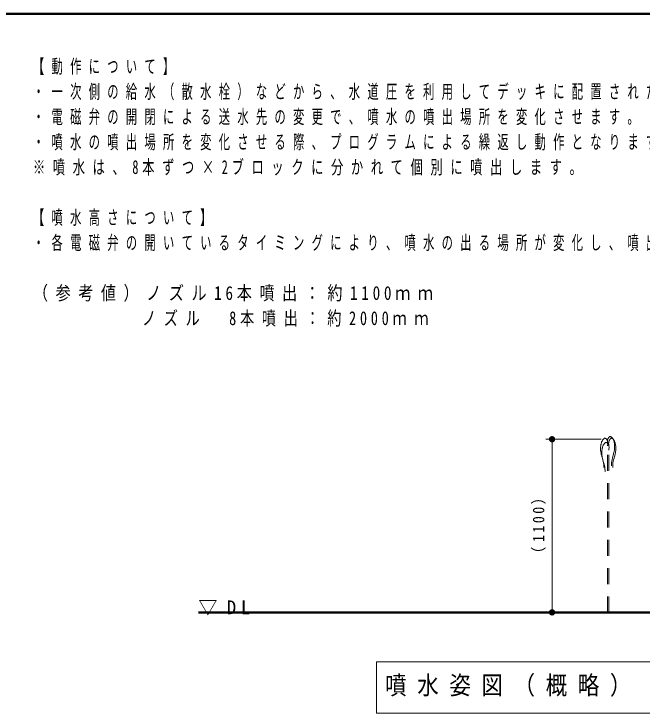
# Model space of a CAD drawing. Units: millimetres on the paper. Extents: x -385 to 0, y -594 to 267.
# Drawn here: x -169.9 to -70.1, y -438 to -327 of the extents above; entities that cross this region are included whole.
import ezdxf

# ---------------------------------------------------------------- set-up
doc = ezdxf.new("R2010")
doc.units = ezdxf.units.MM
doc.linetypes.add('USER1', pattern=[4.5, 2.5, -2])
for name, color, linetype, lineweight in [('1_40', 7, 'Continuous', 25), ('CLASS1', 7, 'Continuous', 13), ('LY_3', 7, 'Continuous', 13)]:
    doc.layers.add(name, color=color, linetype=linetype, lineweight=lineweight)
doc.styles.add('ＭＳ ゴシック', font='')
doc.styles.get('ＭＳ ゴシック').set_extended_font_data('MS Gothic')

# ---------------------------------------------------------------- blocks, each defined once
blk = doc.blocks.new('filled_dot')
at = {"color": 0, "linetype": 'Continuous', "lineweight": -2, "const_width": 1.25}
blk.add_lwpolyline([(-0.625, 0, 1), (0.625, 0, 1)], format="xyb", close=True, dxfattribs=at)

msp = doc.modelspace()

# ---------------------------------------------------------------- linework, layer by layer
at = {"layer": '1_40', "color": 4, "linetype": 'USER1', "lineweight": 13}
for p, q in [((-75.32, -394.186), (-75.257, -394.138)), ((-75.257, -394.138), (-75.189, -394.113)), ((-75.084, -394.124), (-75.042, -394.143)), ((-75.042, -394.143), (-75.002, -394.169)), ((-76.587, -395.232), (-76.604, -395.313)), ((-76.551, -395.093), (-76.587, -395.232)), ((-76.506, -394.958), (-76.551, -395.093)), ((-76.449, -394.828), (-76.506, -394.958)), ((-76.378, -394.703), (-76.449, -394.828)), ((-76.289, -394.585), (-76.378, -394.703)), ((-76.228, -394.521), (-76.289, -394.585)), ((-76.207, -394.5), (-76.228, -394.521)), ((-76.168, -394.467), (-76.207, -394.5)), ((-76.089, -395.256), (-76.178, -395.374)), ((-76.128, -394.437), (-76.168, -394.467)), ((-76.088, -394.411), (-76.128, -394.437)), ((-76.028, -395.191), (-76.089, -395.256)), ((-76.046, -394.392), (-76.088, -394.411)), ((-76.005, -394.38), (-76.046, -394.392)), ((-76.007, -395.171), (-76.028, -395.191)), ((-75.968, -395.138), (-76.007, -395.171)), ((-75.981, -394.378), (-76.005, -394.38)), ((-75.941, -394.381), (-75.981, -394.378)), ((-75.928, -395.108), (-75.968, -395.138)), ((-75.873, -394.407), (-75.941, -394.381)), ((-75.888, -395.082), (-75.928, -395.108)), ((-75.846, -395.063), (-75.888, -395.082)), ((-75.81, -394.455), (-75.873, -394.407)), ((-75.805, -395.051), (-75.846, -395.063)), ((-75.751, -394.519), (-75.81, -394.455)), ((-75.781, -395.049), (-75.805, -395.051)), ((-75.741, -395.052), (-75.781, -395.049)), ((-75.699, -394.596), (-75.751, -394.519)), ((-75.673, -395.077), (-75.741, -395.052)), ((-75.653, -394.679), (-75.699, -394.596)), ((-75.61, -395.125), (-75.673, -395.077)), ((-75.631, -394.728), (-75.653, -394.679)), ((-75.598, -394.814), (-75.631, -394.728)), ((-75.551, -395.19), (-75.61, -395.125)), ((-75.559, -394.958), (-75.598, -394.814)), ((-75.594, -394.97), (-75.59, -394.831)), ((-75.588, -395.107), (-75.594, -394.97)), ((-75.59, -394.831), (-75.571, -394.69)), ((-75.574, -395.244), (-75.588, -395.107)), ((-75.565, -395.323), (-75.574, -395.244)), ((-75.571, -394.69), (-75.532, -394.545)), ((-75.54, -395.099), (-75.559, -394.958)), ((-75.499, -395.267), (-75.551, -395.19)), ((-75.542, -395.376), (-75.536, -395.238)), ((-75.536, -395.238), (-75.54, -395.099)), ((-75.532, -394.545), (-75.499, -394.46)), ((-75.499, -394.46), (-75.477, -394.411)), ((-75.453, -395.35), (-75.499, -395.267)), ((-75.477, -394.411), (-75.431, -394.328)), ((-75.431, -394.328), (-75.379, -394.251)), ((-75.394, -395.238), (-75.39, -395.099)), ((-75.388, -395.376), (-75.394, -395.238)), ((-75.39, -395.099), (-75.371, -394.958)), ((-75.379, -394.251), (-75.32, -394.186)), ((-75.371, -394.958), (-75.332, -394.814)), ((-75.332, -394.814), (-75.299, -394.728)), ((-75.299, -394.728), (-75.277, -394.679)), ((-75.277, -394.679), (-75.231, -394.596)), ((-75.231, -394.596), (-75.179, -394.519)), ((-75.179, -394.519), (-75.12, -394.455)), ((-75.12, -394.455), (-75.057, -394.407)), ((-75.057, -394.407), (-74.989, -394.381)), ((-75.002, -394.169), (-74.962, -394.199)), ((-74.989, -394.381), (-74.949, -394.378)), ((-74.962, -394.199), (-74.923, -394.232)), ((-74.949, -394.378), (-74.925, -394.38)), ((-74.925, -394.38), (-74.884, -394.392)), ((-74.923, -394.232), (-74.902, -394.252)), ((-74.902, -394.252), (-74.841, -394.317)), ((-74.884, -394.392), (-74.842, -394.411)), ((-74.842, -394.411), (-74.802, -394.437)), ((-74.841, -394.317), (-74.752, -394.435)), ((-74.802, -394.437), (-74.762, -394.467)), ((-74.762, -394.467), (-74.723, -394.5)), ((-74.752, -394.435), (-74.681, -394.56)), ((-74.723, -394.5), (-74.702, -394.521)), ((-74.702, -394.521), (-74.641, -394.585)), ((-74.681, -394.56), (-74.624, -394.69)), ((-74.641, -394.585), (-74.552, -394.703)), ((-74.624, -394.69), (-74.579, -394.825)), ((-74.579, -394.825), (-74.543, -394.963)), ((-74.552, -394.703), (-74.481, -394.828)), ((-74.543, -394.963), (-74.526, -395.044)), ((-74.526, -395.044), (-74.512, -395.115)), ((-74.512, -395.115), (-74.491, -395.236)), ((-74.491, -395.236), (-74.473, -395.358)), ((-74.481, -394.828), (-74.424, -394.958)), ((-74.424, -394.958), (-74.379, -395.093)), ((-74.379, -395.093), (-74.343, -395.232)), ((-74.343, -395.232), (-74.326, -395.313)), ((-76.678, -395.872), (-76.682, -395.995)), ((-76.682, -395.995), (-76.682, -396.066)), ((-76.682, -396.066), (-76.679, -396.173)), ((-76.679, -396.173), (-76.665, -396.358)), ((-76.67, -395.749), (-76.678, -395.872)), ((-76.657, -395.627), (-76.67, -395.749)), ((-76.665, -396.358), (-76.642, -396.542)), ((-76.639, -395.505), (-76.657, -395.627)), ((-76.618, -395.383), (-76.639, -395.505)), ((-76.604, -395.313), (-76.618, -395.383)), ((-76.457, -396.298), (-76.47, -396.42)), ((-76.439, -396.175), (-76.457, -396.298)), ((-76.418, -396.054), (-76.439, -396.175)), ((-76.404, -395.983), (-76.418, -396.054)), ((-76.387, -395.902), (-76.404, -395.983)), ((-76.351, -395.764), (-76.387, -395.902)), ((-76.306, -395.629), (-76.351, -395.764)), ((-76.249, -395.499), (-76.306, -395.629)), ((-76.178, -395.374), (-76.249, -395.499)), ((-75.565, -395.591), (-75.556, -395.512)), ((-75.565, -422.045), (-75.565, -395.591)), ((-75.556, -395.512), (-75.542, -395.376)), ((-75.431, -395.399), (-75.453, -395.35)), ((-75.398, -395.484), (-75.431, -395.399)), ((-75.359, -395.629), (-75.398, -395.484)), ((-75.374, -395.512), (-75.388, -395.376)), ((-75.365, -395.591), (-75.374, -395.512)), ((-75.365, -396.262), (-75.356, -396.183)), ((-75.365, -422.045), (-75.365, -396.262)), ((-75.34, -395.77), (-75.359, -395.629)), ((-75.356, -396.183), (-75.342, -396.046)), ((-75.342, -396.046), (-75.336, -395.909)), ((-75.336, -395.909), (-75.34, -395.77)), ((-74.488, -396.274), (-74.519, -396.457)), ((-74.465, -396.09), (-74.488, -396.274)), ((-74.473, -395.358), (-74.46, -395.481)), ((-74.451, -395.905), (-74.465, -396.09)), ((-74.46, -395.481), (-74.452, -395.604)), ((-74.452, -395.604), (-74.448, -395.726)), ((-74.448, -395.798), (-74.451, -395.905)), ((-74.448, -395.726), (-74.448, -395.798)), ((-74.326, -395.313), (-74.312, -395.383)), ((-74.312, -395.383), (-74.291, -395.505)), ((-74.291, -395.505), (-74.273, -395.627)), ((-74.265, -396.358), (-74.288, -396.542)), ((-74.273, -395.627), (-74.26, -395.749)), ((-74.251, -396.173), (-74.265, -396.358)), ((-74.26, -395.749), (-74.252, -395.872)), ((-74.252, -395.872), (-74.248, -395.995)), ((-74.248, -396.066), (-74.251, -396.173)), ((-74.248, -395.995), (-74.248, -396.066)), ((-76.642, -396.542), (-76.611, -396.725)), ((-76.611, -396.725), (-76.572, -396.908)), ((-76.572, -396.908), (-76.528, -397.09)), ((-76.528, -397.09), (-76.501, -397.195)), ((-76.501, -397.195), (-76.462, -397.335)), ((-76.478, -396.543), (-76.482, -396.665)), ((-76.482, -396.665), (-76.482, -396.737)), ((-76.482, -396.737), (-76.479, -396.844)), ((-76.479, -396.844), (-76.465, -397.029)), ((-76.47, -396.42), (-76.478, -396.543)), ((-76.465, -397.029), (-76.442, -397.213)), ((-76.462, -397.335), (-76.394, -397.574)), ((-76.442, -397.213), (-76.411, -397.396)), ((-76.411, -397.396), (-76.372, -397.579)), ((-74.735, -397.305), (-74.802, -397.544)), ((-74.668, -397.066), (-74.735, -397.305)), ((-74.629, -396.927), (-74.668, -397.066)), ((-74.602, -396.822), (-74.629, -396.927)), ((-74.558, -396.64), (-74.602, -396.822)), ((-74.519, -396.457), (-74.558, -396.64)), ((-74.468, -397.335), (-74.535, -397.574)), ((-74.429, -397.195), (-74.468, -397.335)), ((-74.402, -397.09), (-74.429, -397.195)), ((-74.358, -396.908), (-74.402, -397.09)), ((-74.319, -396.725), (-74.358, -396.908)), ((-74.288, -396.542), (-74.319, -396.725)), ((-76.394, -397.574), (-76.328, -397.813)), ((-76.372, -397.579), (-76.328, -397.761)), ((-76.328, -397.761), (-76.301, -397.866)), ((-76.328, -397.813), (-76.268, -398.052)), ((-76.301, -397.866), (-76.262, -398.005)), ((-76.268, -398.052), (-76.219, -398.292)), ((-76.262, -398.005), (-76.194, -398.244)), ((-76.219, -398.292), (-76.186, -398.534)), ((-76.194, -398.244), (-76.128, -398.483)), ((-76.186, -398.534), (-76.176, -398.676)), ((-76.128, -398.483), (-76.068, -398.723)), ((-74.956, -398.494), (-74.957, -398.549)), ((-74.957, -398.549), (-74.957, -398.603)), ((-74.957, -398.603), (-74.956, -398.658)), ((-74.955, -398.439), (-74.956, -398.494)), ((-74.954, -398.407), (-74.955, -398.439)), ((-74.944, -398.266), (-74.954, -398.407)), ((-74.911, -398.024), (-74.944, -398.266)), ((-74.862, -397.784), (-74.911, -398.024)), ((-74.802, -397.544), (-74.862, -397.784)), ((-74.744, -398.534), (-74.754, -398.676)), ((-74.711, -398.292), (-74.744, -398.534)), ((-74.662, -398.052), (-74.711, -398.292)), ((-74.602, -397.813), (-74.662, -398.052)), ((-74.535, -397.574), (-74.602, -397.813)), ((-76.176, -398.676), (-76.175, -398.707)), ((-76.175, -398.981), (-76.176, -399.013)), ((-76.175, -398.707), (-76.173, -398.762)), ((-76.174, -398.927), (-76.175, -398.981)), ((-76.173, -398.872), (-76.174, -398.927)), ((-76.173, -398.762), (-76.173, -398.817)), ((-76.173, -398.817), (-76.173, -398.872)), ((-76.068, -398.723), (-76.019, -398.963)), ((-76.019, -398.963), (-75.986, -399.205)), ((-75.986, -399.205), (-75.976, -399.347)), ((-75.976, -399.347), (-75.975, -399.378)), ((-75.975, -399.652), (-75.976, -399.684)), ((-75.975, -399.378), (-75.973, -399.433)), ((-75.974, -399.597), (-75.975, -399.652)), ((-75.973, -399.542), (-75.974, -399.597)), ((-75.973, -399.433), (-75.973, -399.488)), ((-75.973, -399.488), (-75.973, -399.542)), ((-74.956, -398.658), (-74.955, -398.713)), ((-74.955, -398.713), (-74.954, -398.745)), ((-74.756, -398.762), (-74.757, -398.817)), ((-74.757, -398.817), (-74.757, -398.872)), ((-74.757, -398.872), (-74.756, -398.927)), ((-74.755, -398.707), (-74.756, -398.762)), ((-74.756, -398.927), (-74.755, -398.981)), ((-74.754, -398.676), (-74.755, -398.707)), ((-74.755, -398.981), (-74.754, -399.013))]:
    msp.add_line(p, q, dxfattribs=at)
at = {"layer": '1_40', "color": 150, "linetype": 'USER1', "lineweight": 13}
for p, q in [((-75.189, -394.113), (-75.149, -394.11)), ((-75.149, -394.11), (-75.125, -394.112)), ((-75.125, -394.112), (-75.084, -394.124))]:
    msp.add_line(p, q, dxfattribs=at)
at = {"layer": '1_40', "lineweight": 13}
for p, q in [((-76.565, -394.545), (-85.384, -394.545)), ((-84.384, -422.045), (-84.384, -394.545)), ((-81.06, -422.045), (-85.384, -422.045)), ((-82.163, -422.045), (-80.06, -422.045)), ((-112.297, -429.898), (-112.297, -438.032)), ((-49.497, -429.898), (-112.297, -429.898)), ((-112.297, -438.032), (-49.497, -438.032))]:
    msp.add_line(p, q, dxfattribs=at)
at = {"layer": '1_40', "lineweight": 50}
msp.add_line((-25.317, -422.045), (-140.567, -422.045), dxfattribs=at)
at = {"layer": 'LY_3', "lineweight": 50}
msp.add_line((0, -327), (-385, -327), dxfattribs=at)

# ---------------------------------------------------------------- block references
at = {"layer": '1_40', "lineweight": 13, "xscale": 0.4, "yscale": 0.4}
for p, rotation in [((-84.384, -394.545), 270), ((-84.384, -422.045), 90)]:
    msp.add_blockref('filled_dot', p, dxfattribs=dict(at, rotation=rotation))

# ---------------------------------------------------------------- texts
at = {"layer": '1_40', "insert": (-85.384, -407.884), "char_height": 1.833, "attachment_point": 8, "rotation": 90, "style": 'ＭＳ ゴシック'}
msp.add_mtext('\\T1.33;\\W0.9;（1100）', dxfattribs=at)
at = {"layer": '1_40', "style": 'ＭＳ ゴシック'}
for s, insert, char_height, attachment_point in [('\\T1.5;▽DL', (-140.567, -422.545), 2.199, 7), ('\\T1.5;\\W0.85;噴水姿図（概略）\u3000S=1/40', (-110.897, -433.965), 2.933, 4)]:
    msp.add_mtext(s, dxfattribs=dict(at, insert=insert, char_height=char_height, attachment_point=attachment_point))
at = {"layer": 'CLASS1', "char_height": 2.199, "attachment_point": 1, "style": 'ＭＳ ゴシック'}
for s, insert in [('\\T1.64;\\W0.6;【動作について】', (-166.863, -334.217)), ('\\T1.64;\\W0.6;・一次側の給水（散水栓）などから、水道圧を利用してデッキに配置されたノズルに送水して噴水するシステムです。', (-166.863, -338.217)), ('\\T1.64;\\W0.6;・電磁弁の開閉による送水先の変更で、噴水の噴出場所を変化させます。', (-166.863, -342.217)), ('\\T1.64;\\W0.6;・噴水の噴出場所を変化させる際、プログラムによる繰返し動作となります。', (-166.863, -346.217)), ('\\T1.62;\\W0.65;※噴水は、8本ずつ×2ブロックに分かれて個別に噴出します。', (-166.863, -350.217)), ('\\T1.64;\\W0.6;【噴水高さについて】', (-166.863, -358.217)), ('\\T1.64;\\W0.6;・各電磁弁の開いているタイミングにより、噴水の出る場所が変化し、噴出水量の変化によって噴水の高さが変動します。', (-166.863, -362.217)), ('\\T1.5;\\W0.8;（参考値）ノズル16本噴出：約1100ｍｍ', (-166.863, -370.217)), ('\\T1.54;\\W0.75;\u3000\u3000\u3000\u3000\u3000ノズル\u30008本噴出：約2000ｍｍ', (-166.863, -374.217))]:
    msp.add_mtext(s, dxfattribs=dict(at, insert=insert))

doc.saveas('drawing.dxf')
